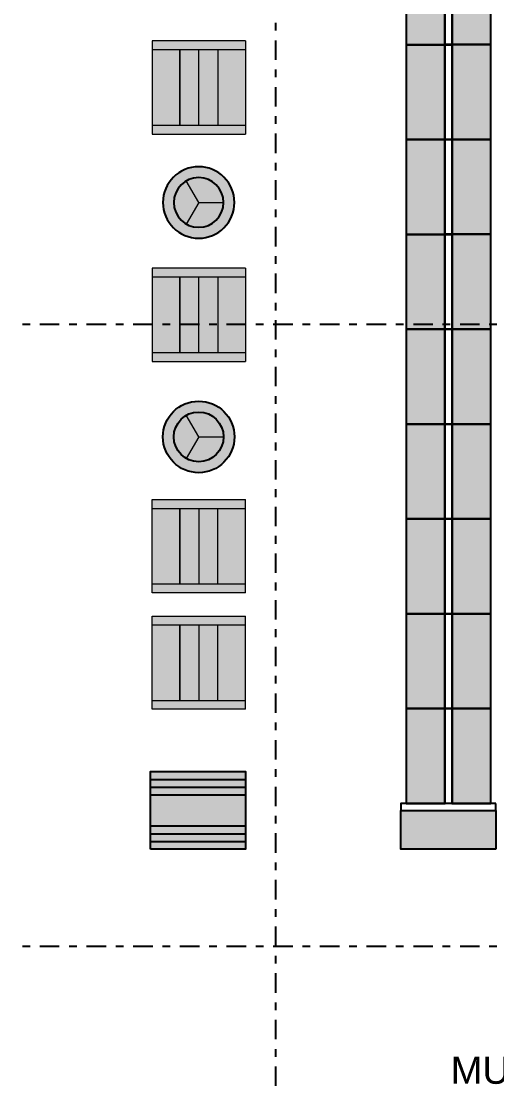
# Model space of a CAD drawing. Header units: millimetres. Extents: x 340 to 1003762, y 22 to 362022.
# Drawn here: x 400.88 to 406.99, y 48.57 to 62.25 of the extents above; entities that cross this region are included whole.
import ezdxf
from ezdxf.xclip import XClip

# ---------------------------------------------------------------- set-up
doc = ezdxf.new("R2010")
doc.units = ezdxf.units.MM
doc.header["$XCLIPFRAME"] = 0
doc.linetypes.add('LSBB_P_002 - PLANTA 1° NIVEL SALA DE VENTAS$0$DASHDOT2', pattern=[0.5, 0.25, -0.125, 0, -0.125])
for name, color, linetype in [('LSBB_P_002 - PLANTA 1° NIVEL SALA DE VENTAS$0$A-GONDOLAS', 1, 'Continuous'), ('LSBB_P_002 - PLANTA 1° NIVEL SALA DE VENTAS$0$A-LAYOUT', 7, 'Continuous'), ('LSBB_P_002 - PLANTA 1° NIVEL SALA DE VENTAS$0$A-SALA-MUEB-ESPC', 1, 'Continuous'), ('LSBB_P_002 - PLANTA 1° NIVEL SALA DE VENTAS$0$A-Textos', 2, 'Continuous'), ('LSBB_P_002 - PLANTA 1° NIVEL SALA DE VENTAS$0$EJES', 8, 'LSBB_P_002 - PLANTA 1° NIVEL SALA DE VENTAS$0$DASHDOT2'), ('XREF', 7, 'Continuous')]:
    doc.layers.add(name, color=color, linetype=linetype)
doc.layers.add('LSBB_P_002 - PLANTA 1° NIVEL SALA DE VENTAS$0$A-SALA-HATCH-VESTUARIO', color=7, linetype='Continuous', true_color=0x7a005c)
doc.styles.add('LSBB_P_002 - PLANTA 1° NIVEL SALA DE VENTAS$0$ARQ', font='arial.ttf')

# ---------------------------------------------------------------- blocks, each defined once
blk = doc.blocks.new('LSBB_P_002 - PLANTA 1° NIVEL SALA DE VENTAS$0$REF-LAYOUT N+0.00 E 03$0$REF-LAYOUT N+0.00 E 02$0$G. 122 X 50')
at = {"ltscale": 3}
h = blk.add_hatch(color=0, dxfattribs=at)
h.dxf.hatch_style = 1
h.paths.add_polyline_path([(6120.508, -1161.183), (6120.008, -1161.183), (6120.008, -1162.403), (6120.508, -1162.403)])
at = {"layer": 'LSBB_P_002 - PLANTA 1° NIVEL SALA DE VENTAS$0$A-GONDOLAS'}
for points in [[(6119.918, -1161.183), (6119.918, -1162.403), (6120.008, -1162.403), (6120.008, -1161.183)], [(6120.508, -1161.183), (6120.508, -1162.403), (6120.008, -1162.403), (6120.008, -1161.183)]]:
    blk.add_lwpolyline(points, close=True, dxfattribs=at)
blk = doc.blocks.new('LSBB_P_002 - PLANTA 1° NIVEL SALA DE VENTAS$0$REF-LAYOUT N+0.00 E 03$0$REF-LAYOUT N+0.00 E 02$0$MUEBLE RED')
h = blk.add_hatch(color=256)
h.dxf.hatch_style = 1
edge = h.paths.add_edge_path()
edge.add_arc((5931.396, -1898.825), 0.46, 0, 360)
at = {"layer": 'LSBB_P_002 - PLANTA 1° NIVEL SALA DE VENTAS$0$A-SALA-MUEB-ESPC', "lineweight": 20}
for q in [(5931.235, -1898.547), (5931.235, -1899.103), (5931.719, -1898.825)]:
    blk.add_line((5931.396, -1898.825), q, dxfattribs=at)
at = {"layer": 'LSBB_P_002 - PLANTA 1° NIVEL SALA DE VENTAS$0$A-SALA-MUEB-ESPC'}
for radius in [0.46, 0.32]:
    blk.add_circle((5931.396, -1898.825), radius, dxfattribs=at)
blk = doc.blocks.new('LSBB_P_002 - PLANTA 1° NIVEL SALA DE VENTAS$0$REF-LAYOUT N+0.00 E 03$0$REF-LAYOUT N+0.00 E 02$0$MUEBLE ESPECIAL VESTU')
h = blk.add_hatch(color=256)
h.dxf.hatch_style = 1
h.paths.add_polyline_path([(1.2, 0), (0, 0), (0, 1.2), (1.2, 1.2)])
at = {"layer": 'LSBB_P_002 - PLANTA 1° NIVEL SALA DE VENTAS$0$A-SALA-MUEB-ESPC', "lineweight": 20}
for p, q in [((0, 1.2), (1.2, 1.2)), ((0, 0), (0, 1.2)), ((0.112, 1.2), (0.112, 0)), ((1.085, 1.2), (1.085, 0)), ((1.2, 1.2), (1.2, 0)), ((1.083, 0.842), (0.112, 0.842)), ((0.115, 0.842), (1.085, 0.842)), ((1.083, 0.6), (0.112, 0.6)), ((0.112, 0.355), (1.083, 0.355)), ((0, 0), (1.2, 0))]:
    blk.add_line(p, q, dxfattribs=at)
blk = doc.blocks.new('LSBB_P_002 - PLANTA 1° NIVEL SALA DE VENTAS$0$REF-LAYOUT N+0.00 E 03$0$REF-LAYOUT N+0.00 E 02$0$MUEBLE ESPECIAL VEST 1')
h = blk.add_hatch(color=256)
h.dxf.hatch_style = 1
h.paths.add_polyline_path([(0.999, 0), (0, 0), (0, 1.221), (0.999, 1.221)])
at = {"layer": 'LSBB_P_002 - PLANTA 1° NIVEL SALA DE VENTAS$0$A-SALA-MUEB-ESPC'}
for p, q in [((0, 1.221), (0.1, 1.221)), ((0.1, 1.221), (0.1, 0.001)), ((0.1, 1.221), (0.2, 1.221)), ((0.2, 1.221), (0.2, 0.001)), ((0.2, 1.221), (0.3, 1.221)), ((0.3, 1.221), (0.3, 0.001)), ((0.699, 1.221), (0.699, 0.001)), ((0.699, 1.221), (0.799, 1.221)), ((0.799, 1.221), (0.799, 0.001)), ((0.799, 1.221), (0.899, 1.221)), ((0.899, 1.221), (0.899, 0.001)), ((0.899, 1.221), (0.999, 1.221))]:
    blk.add_line(p, q, dxfattribs=at)
blk.add_lwpolyline([(0, 1.221), (0.999, 1.221), (0.999, 0), (0, 0)], close=True, dxfattribs=at)
blk = doc.blocks.new('LSBB_P_002 - PLANTA 1° NIVEL SALA DE VENTAS$0$SVLY')
at = {"layer": 'LSBB_P_002 - PLANTA 1° NIVEL SALA DE VENTAS$0$A-SALA-HATCH-VESTUARIO', "xscale": -1}
for p in [(7141.624, 1439.169), (7141.624, 1437.949), (7141.624, 1436.729), (7141.624, 1435.509), (7141.624, 1434.289), (7141.624, 1433.069), (7141.624, 1431.849), (7141.624, 1430.629), (7141.624, 1429.409)]:
    blk.add_blockref('LSBB_P_002 - PLANTA 1° NIVEL SALA DE VENTAS$0$REF-LAYOUT N+0.00 E 03$0$REF-LAYOUT N+0.00 E 02$0$G. 122 X 50', p, dxfattribs=at)
at = {"layer": 'LSBB_P_002 - PLANTA 1° NIVEL SALA DE VENTAS$0$A-SALA-HATCH-VESTUARIO', "xscale": -1, "rotation": 180}
for name, p in [('LSBB_P_002 - PLANTA 1° NIVEL SALA DE VENTAS$0$REF-LAYOUT N+0.00 E 03$0$REF-LAYOUT N+0.00 E 02$0$G. 122 X 50', (-5098.303, -884.416)), ('LSBB_P_002 - PLANTA 1° NIVEL SALA DE VENTAS$0$REF-LAYOUT N+0.00 E 03$0$REF-LAYOUT N+0.00 E 02$0$G. 122 X 50', (-5098.303, -885.636)), ('LSBB_P_002 - PLANTA 1° NIVEL SALA DE VENTAS$0$REF-LAYOUT N+0.00 E 03$0$REF-LAYOUT N+0.00 E 02$0$G. 122 X 50', (-5098.303, -886.856)), ('LSBB_P_002 - PLANTA 1° NIVEL SALA DE VENTAS$0$REF-LAYOUT N+0.00 E 03$0$REF-LAYOUT N+0.00 E 02$0$MUEBLE RED', (-4912.946, -1624.088)), ('LSBB_P_002 - PLANTA 1° NIVEL SALA DE VENTAS$0$REF-LAYOUT N+0.00 E 03$0$REF-LAYOUT N+0.00 E 02$0$G. 122 X 50', (-5098.303, -888.076)), ('LSBB_P_002 - PLANTA 1° NIVEL SALA DE VENTAS$0$REF-LAYOUT N+0.00 E 03$0$REF-LAYOUT N+0.00 E 02$0$G. 122 X 50', (-5098.303, -889.296)), ('LSBB_P_002 - PLANTA 1° NIVEL SALA DE VENTAS$0$REF-LAYOUT N+0.00 E 03$0$REF-LAYOUT N+0.00 E 02$0$G. 122 X 50', (-5098.303, -890.516)), ('LSBB_P_002 - PLANTA 1° NIVEL SALA DE VENTAS$0$REF-LAYOUT N+0.00 E 03$0$REF-LAYOUT N+0.00 E 02$0$G. 122 X 50', (-5098.303, -891.736)), ('LSBB_P_002 - PLANTA 1° NIVEL SALA DE VENTAS$0$REF-LAYOUT N+0.00 E 03$0$REF-LAYOUT N+0.00 E 02$0$G. 122 X 50', (-5098.303, -892.956)), ('LSBB_P_002 - PLANTA 1° NIVEL SALA DE VENTAS$0$REF-LAYOUT N+0.00 E 03$0$REF-LAYOUT N+0.00 E 02$0$G. 122 X 50', (-5098.303, -894.176))]:
    blk.add_blockref(name, p, dxfattribs=at)
at = {"layer": 'LSBB_P_002 - PLANTA 1° NIVEL SALA DE VENTAS$0$A-SALA-HATCH-VESTUARIO', "ltscale": 0.5, "xscale": -1, "rotation": 90}
for p in [(1019.051, 276.815), (1019.051, 273.891)]:
    blk.add_blockref('LSBB_P_002 - PLANTA 1° NIVEL SALA DE VENTAS$0$REF-LAYOUT N+0.00 E 03$0$REF-LAYOUT N+0.00 E 02$0$MUEBLE ESPECIAL VESTU', p, dxfattribs=at)
at = {"layer": 'LSBB_P_002 - PLANTA 1° NIVEL SALA DE VENTAS$0$A-SALA-HATCH-VESTUARIO'}
blk.add_blockref('LSBB_P_002 - PLANTA 1° NIVEL SALA DE VENTAS$0$REF-LAYOUT N+0.00 E 03$0$REF-LAYOUT N+0.00 E 02$0$MUEBLE RED', (-4912.946, 2170.546), dxfattribs=at)
at = {"layer": 'LSBB_P_002 - PLANTA 1° NIVEL SALA DE VENTAS$0$A-SALA-HATCH-VESTUARIO', "ltscale": 0.5, "rotation": 90}
for name, p in [('LSBB_P_002 - PLANTA 1° NIVEL SALA DE VENTAS$0$REF-LAYOUT N+0.00 E 03$0$REF-LAYOUT N+0.00 E 02$0$MUEBLE ESPECIAL VESTU', (1019.051, 269.717)), ('LSBB_P_002 - PLANTA 1° NIVEL SALA DE VENTAS$0$REF-LAYOUT N+0.00 E 03$0$REF-LAYOUT N+0.00 E 02$0$MUEBLE ESPECIAL VESTU', (1019.051, 268.217)), ('LSBB_P_002 - PLANTA 1° NIVEL SALA DE VENTAS$0$REF-LAYOUT N+0.00 E 03$0$REF-LAYOUT N+0.00 E 02$0$MUEBLE ESPECIAL VEST 1', (1019.052, 266.417))]:
    blk.add_blockref(name, p, dxfattribs=at)
at = {"layer": 'LSBB_P_002 - PLANTA 1° NIVEL SALA DE VENTAS$0$A-SALA-HATCH-VESTUARIO', "rotation": 270}
blk.add_blockref('LSBB_P_002 - PLANTA 1° NIVEL SALA DE VENTAS$0$REF-LAYOUT N+0.00 E 03$0$REF-LAYOUT N+0.00 E 02$0$G. 122 X 50', (2183.453, 6386.925), dxfattribs=at)
blk = doc.blocks.new('LSBB_P_002 - PLANTA 1° NIVEL SALA DE VENTAS', base_point=(223.57, 14.22))
at = {"layer": 'LSBB_P_002 - PLANTA 1° NIVEL SALA DE VENTAS$0$EJES'}
for p, q in [((819.439, 327.822), (819.439, 242.519)), ((877.859, 273.166), (769.057, 273.166)), ((877.859, 265.166), (769.057, 265.166))]:
    blk.add_line(p, q, dxfattribs=at)
at = {"layer": 'LSBB_P_002 - PLANTA 1° NIVEL SALA DE VENTAS$0$A-LAYOUT', "color": 1}
blk.add_blockref('LSBB_P_002 - PLANTA 1° NIVEL SALA DE VENTAS$0$SVLY', (-200, 0), dxfattribs=at)
at = {"layer": 'LSBB_P_002 - PLANTA 1° NIVEL SALA DE VENTAS$0$A-Textos', "insert": (824.202, 263.75), "char_height": 0.35, "width": 5.9483, "attachment_point": 2, "style": 'LSBB_P_002 - PLANTA 1° NIVEL SALA DE VENTAS$0$ARQ'}
blk.add_mtext('MUEBLES ANTECAJA \\P{\\fArial|b0|i0|c238|p34;sup:} 17,5{\\fArial|b0|i0|c238|p34; mt2} 0,4{\\fArial|b0|i0|c238|p34;%}', dxfattribs=at)

msp = doc.modelspace()

# ---------------------------------------------------------------- block references
at = {"layer": 'XREF'}
ref = msp.add_blockref('LSBB_P_002 - PLANTA 1° NIVEL SALA DE VENTAS', (-191.719, -200.6), dxfattribs=at)
XClip(ref).set_block_clipping_path([(755.454857474, 236.6800249606), (887.3150098981, 333.6713636781)])

doc.saveas('drawing.dxf')
